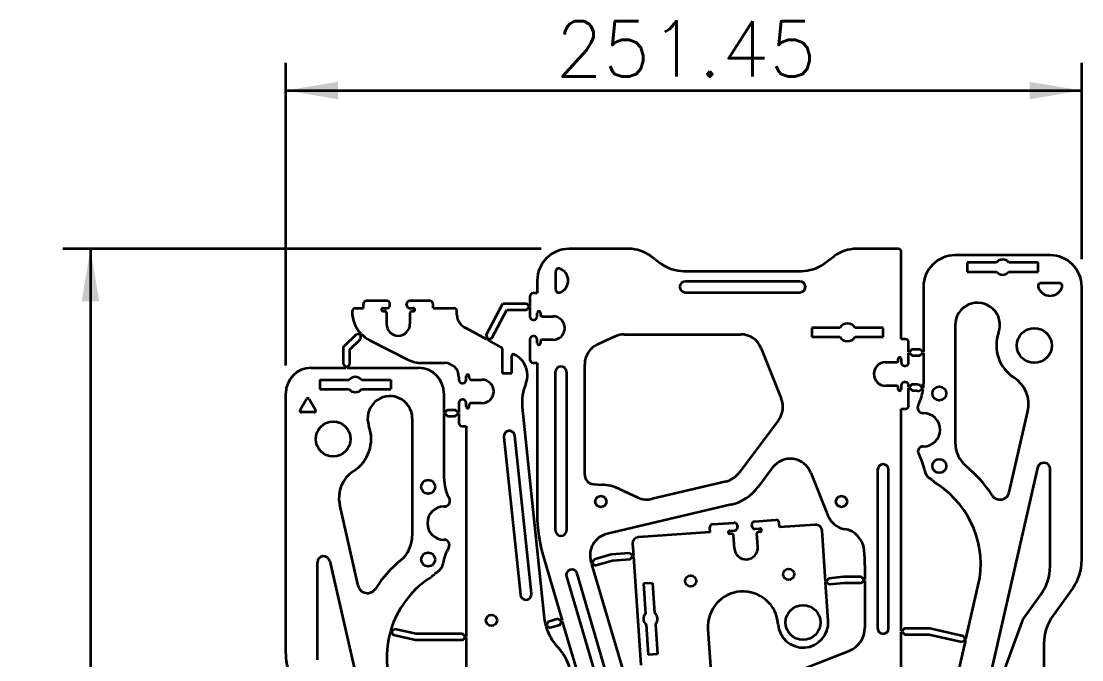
# Model space of a CAD drawing. Header units: millimetres. Extents: x 0 to 415, y 0 to 292.
# Drawn here: x 195.4 to 262.4, y 203.8 to 244.1 of the extents above; entities that cross this region are included whole.
import ezdxf
from ezdxf.enums import TextEntityAlignment as Align

# ---------------------------------------------------------------- set-up
doc = ezdxf.new("R2010")
doc.units = ezdxf.units.MM
doc.styles.add('SEACAD_txt_shx', font='txt.shx', dxfattribs={"width": 0.75})
doc.dimstyles.new('SLDDIMSTYLE0', dxfattribs={"dimtxt": 3.5, "dimasz": 3.302, "dimexe": 1.75, "dimexo": 1.75, "dimgap": 0.875, "dimtad": 1, "dimlfac": 5, "dimzin": 12, "dimdsep": 46, "dimtxsty": 'SEACAD_txt_shx', "dimblk1": '_SE_FILLED', "dimblk2": '_SE_FILLED', "dimsah": 1, "dimcen": 1.75, "dimadec": 0, "dimazin": 0, "dimtfac": 1, "dimtofl": 0, "dimtmove": 0, "dimatfit": 3, "dimfxl": 1, "dimtolj": 1, "dimtzin": 12, "dimarcsym": 0})

# ---------------------------------------------------------------- blocks, each defined once
blk = doc.blocks.new('DMBLK5')
at = {"linetype": 'Continuous', "lineweight": 35}
for points in [[(215.363, 240.264), (212.061, 239.713), (215.363, 239.163)], [(259.049, 240.264), (259.049, 239.163), (262.351, 239.713)]]:
    blk.add_hatch(color=7, dxfattribs=at).paths.add_polyline_path(points)
at = {"color": 7, "linetype": 'Continuous', "lineweight": 35}
for p, q in [((212.061, 222.342), (212.061, 241.463)), ((262.351, 229.063), (262.351, 241.463)), ((212.061, 239.713), (262.351, 239.713))]:
    blk.add_line(p, q, dxfattribs=at)
at = {"color": 7, "linetype": 'Continuous', "lineweight": 35, "style": 'SEACAD_txt_shx'}
blk.add_text('251.45', height=3.5, dxfattribs=at).set_placement((229.104, 244.088), align=Align.TOP_LEFT)
blk = doc.blocks.new('_SE_FILLED')
at = {"color": 0}
blk.add_line((0, 0), (-1, 0), dxfattribs=at)
blk.add_solid([(0, 0), (-1, -0.1665), (-1, 0.1665), (0, 0)], dxfattribs=at)
blk = doc.blocks.new('DMBLK6')
at = {"linetype": 'Continuous', "lineweight": 35}
for points in [[(199.18, 226.411), (200.28, 226.411), (199.73, 229.713)], [(199.18, 153.015), (199.73, 149.713), (200.28, 153.015)]]:
    blk.add_hatch(color=7, dxfattribs=at).paths.add_polyline_path(points)
at = {"color": 7, "linetype": 'Continuous', "lineweight": 35}
for p, q in [((228.201, 229.713), (197.98, 229.713)), ((199.73, 229.713), (199.73, 149.713)), ((221.911, 149.713), (197.98, 149.713))]:
    blk.add_line(p, q, dxfattribs=at)
at = {"color": 7, "linetype": 'Continuous', "lineweight": 35, "style": 'SEACAD_txt_shx'}
blk.add_text('400', height=3.5, rotation=90, dxfattribs=at).set_placement((195.355, 185.371), align=Align.TOP_LEFT)

msp = doc.modelspace()

# ---------------------------------------------------------------- linework, layer by layer
at = {"color": 7, "linetype": 'Continuous', "lineweight": 35}
for p, q in [((233.7298, 229.7132), (229.9514, 229.7132)), ((235.1493, 229.2484), (235.7906, 228.778)), ((246.0579, 228.778), (246.6992, 229.2484)), ((250.7514, 229.7132), (248.1187, 229.7132)), ((250.9514, 224.0132), (250.9514, 229.5132)), ((260.3514, 229.3132), (254.3514, 229.3132)), ((256.9689, 228.8532), (255.1014, 228.8532)), ((255.1014, 228.8532), (255.1014, 228.2732)), ((259.6014, 228.8532), (257.7338, 228.8532)), ((259.6014, 228.2732), (259.6014, 228.8532)), ((229.1116, 228.2789), (229.1116, 227.1475)), ((237.2101, 228.3132), (244.6384, 228.3132)), ((255.1014, 228.2732), (256.9689, 228.2732)), ((257.7338, 228.2732), (259.6014, 228.2732)), ((227.9514, 227.7132), (227.9514, 226.9132)), ((244.5409, 227.6632), (237.3076, 227.6632)), ((252.3514, 227.3132), (252.3514, 223.2031)), ((260.917, 227.556), (259.7857, 227.556)), ((262.3513, 210.0498), (262.3513, 227.3132)), ((227.4914, 226.7132), (227.4914, 226.1032)), ((227.9514, 226.9132), (227.6914, 226.9132)), ((237.3076, 226.9632), (244.5409, 226.9632)), ((216.4613, 225.9712), (216.9713, 225.9712)), ((216.9713, 225.9712), (216.9713, 226.2312)), ((218.4513, 226.4312), (217.1713, 226.4312)), ((218.2213, 225.9712), (218.4513, 225.9712)), ((218.6513, 226.1712), (218.6513, 226.2312)), ((219.6913, 226.1712), (219.6913, 226.2312)), ((221.1713, 226.4312), (219.8913, 226.4312)), ((219.8913, 225.9712), (220.1213, 225.9712)), ((221.3713, 225.9712), (221.3713, 226.2312)), ((221.3713, 225.9712), (222.6813, 225.9712)), ((224.7305, 224.264), (225.7849, 226.2732)), ((225.0847, 224.0781), (226.0267, 225.8732)), ((225.7849, 226.2732), (227.2681, 226.2732)), ((226.0267, 225.8732), (227.2681, 225.8732)), ((227.4381, 226.1032), (227.2681, 226.2732)), ((227.2681, 225.8732), (227.4381, 226.0432)), ((227.4914, 226.1032), (227.4381, 226.1032)), ((227.4914, 226.0432), (227.4381, 226.0432)), ((227.4914, 226.0432), (227.4914, 225.4332)), ((216.2613, 225.7712), (216.2613, 225.7388)), ((218.2113, 225.7712), (218.3313, 225.7712)), ((218.4313, 225.6712), (218.4313, 224.9712)), ((219.9113, 225.6712), (219.9113, 224.9712)), ((220.0113, 225.7712), (220.1313, 225.7712)), ((222.8813, 225.5544), (222.8813, 225.7712)), ((227.6914, 225.2332), (227.7514, 225.2332)), ((227.9514, 225.4332), (227.9514, 225.6632)), ((228.1514, 225.6732), (228.1514, 225.5532)), ((228.2514, 225.4532), (228.9514, 225.4532)), ((224.7779, 223.9884), (223.4613, 224.7132)), ((247.0723, 224.7352), (245.3014, 224.7352)), ((245.3014, 224.7352), (245.3014, 224.1552)), ((249.8014, 224.7352), (248.0304, 224.7352)), ((249.8014, 224.1552), (249.8014, 224.7352)), ((254.3514, 224.9005), (254.3514, 217.5033)), ((215.7074, 223.5336), (216.5254, 224.3211)), ((216.1074, 223.3635), (216.8028, 224.0329)), ((216.7658, 224.3165), (216.5254, 224.3211)), ((216.7658, 224.3165), (216.766, 224.3163)), ((216.812, 224.3606), (216.766, 224.3163)), ((216.8028, 224.0329), (216.8074, 224.2728)), ((216.854, 224.3177), (216.8074, 224.2728)), ((217.3533, 223.9568), (219.7587, 222.7312)), ((224.7305, 224.264), (224.802, 224.0344)), ((224.803, 224.034), (224.7779, 223.9884)), ((224.803, 224.034), (224.802, 224.0344)), ((224.8566, 224.007), (224.8305, 223.9595)), ((225.6955, 223.4833), (224.8305, 223.9595)), ((224.8566, 224.007), (225.0847, 224.0781)), ((227.4914, 223.9932), (227.4914, 222.7132)), ((227.7514, 224.1932), (227.6914, 224.1932)), ((227.9514, 223.7632), (227.9514, 223.9932)), ((228.1514, 223.8732), (228.1514, 223.7532)), ((228.9514, 223.9732), (228.2514, 223.9732)), ((231.7787, 223.6965), (232.8814, 224.1908)), ((233.454, 224.3132), (240.8064, 224.3132)), ((245.3014, 224.1552), (247.0723, 224.1552)), ((248.0304, 224.1552), (249.8014, 224.1552)), ((251.2113, 224.0132), (250.9514, 224.0132)), ((251.4114, 223.2031), (251.4114, 223.8132)), ((215.7074, 222.4156), (215.7074, 223.5336)), ((216.1074, 222.4156), (216.1074, 223.3635)), ((225.7472, 223.3957), (225.7472, 221.8548)), ((242.1069, 223.4318), (243.3716, 220.26)), ((251.4114, 223.2031), (251.4646, 223.2031)), ((251.4114, 223.1431), (251.4646, 223.1431)), ((251.4114, 222.5332), (251.4114, 223.1431)), ((251.6346, 223.3731), (251.4646, 223.2031)), ((251.4646, 223.1431), (251.6346, 222.9731)), ((251.6346, 223.3731), (252.1309, 223.3731)), ((252.3009, 223.2031), (252.1309, 223.3731)), ((252.1309, 222.9731), (252.3009, 223.1431)), ((252.3009, 223.2031), (252.3514, 223.2031)), ((252.3009, 223.1431), (252.3514, 223.1431)), ((252.3514, 223.1431), (252.3514, 221.1876)), ((220.6667, 222.5132), (222.1013, 222.5132)), ((226.3372, 221.8548), (226.3372, 222.9608)), ((226.6124, 222.9785), (226.4855, 223.0484)), ((227.6914, 222.5132), (227.9514, 222.5132)), ((227.9514, 222.5132), (227.9514, 213.0116)), ((249.9514, 222.5532), (250.6514, 222.5532)), ((250.7514, 222.6532), (250.7514, 222.7732)), ((250.9514, 222.7632), (250.9514, 222.5332)), ((251.6346, 222.9731), (252.1309, 222.9731)), ((213.6613, 222.1923), (215.8774, 222.1923)), ((215.7074, 222.4156), (215.8774, 222.2456)), ((215.8774, 222.2456), (215.8774, 222.1923)), ((215.9374, 222.2456), (216.1074, 222.4156)), ((215.9374, 222.2456), (215.9374, 222.1923)), ((215.9374, 222.1923), (220.4613, 222.1923)), ((225.7472, 221.8548), (226.3372, 221.8548)), ((229.1014, 211.9383), (229.1014, 221.9444)), ((229.8014, 221.9444), (229.8014, 211.9383)), ((230.9514, 215.4492), (230.9514, 222.419)), ((251.1514, 222.3332), (251.2113, 222.3332)), ((214.2113, 221.4363), (214.2113, 220.8563)), ((214.2113, 221.4363), (216.0788, 221.4363)), ((216.8438, 221.4363), (218.7113, 221.4363)), ((218.7113, 221.4363), (218.7113, 220.8563)), ((223.0013, 221.6132), (223.0013, 221.4332)), ((223.2013, 221.2332), (223.2613, 221.2332)), ((223.4613, 221.4332), (223.4613, 221.6632)), ((223.6613, 221.5532), (223.6613, 221.6732)), ((223.7613, 221.4532), (224.4613, 221.4532)), ((250.9514, 221.0932), (250.9514, 220.8632)), ((251.2113, 221.2932), (251.1514, 221.2932)), ((251.4114, 220.9974), (251.4114, 221.0932)), ((251.6304, 221.1674), (251.4604, 220.9974)), ((251.6304, 221.1674), (251.9574, 221.1674)), ((251.9574, 221.1674), (252.1476, 221.1268)), ((252.2777, 220.926), (252.1476, 221.1268)), ((212.0613, 204.1489), (212.0613, 220.5923)), ((214.2113, 220.8563), (216.0788, 220.8563)), ((216.8438, 220.8563), (218.7113, 220.8563)), ((222.0613, 220.5923), (222.0613, 219.3832)), ((250.6514, 221.0732), (249.9514, 221.0732)), ((250.7514, 220.8532), (250.7514, 220.9732)), ((251.4604, 220.9974), (251.4114, 220.9974)), ((251.4604, 220.9374), (251.4114, 220.9374)), ((251.4114, 219.8132), (251.4114, 220.9374)), ((251.4604, 220.9374), (251.6304, 220.7674)), ((251.6304, 220.7674), (251.9151, 220.7674)), ((251.9151, 220.7674), (252.064, 220.7356)), ((252.064, 220.7356), (252.2658, 220.8663)), ((252.266, 220.8671), (252.2658, 220.8663)), ((252.3313, 220.8532), (252.266, 220.8671)), ((252.3379, 220.9132), (252.2777, 220.926)), ((212.9747, 219.5437), (213.3747, 220.2365)), ((213.5479, 220.2365), (213.9479, 219.5437)), ((223.0013, 219.9932), (223.0013, 219.3832)), ((223.2613, 220.1932), (223.2013, 220.1932)), ((223.4613, 219.7632), (223.4613, 219.9932)), ((223.6613, 219.7532), (223.6613, 219.8732)), ((224.4613, 219.9732), (223.7613, 219.9732)), ((213.8613, 219.3937), (213.0613, 219.3937)), ((222.1145, 219.3832), (222.0613, 219.3832)), ((222.1145, 219.3232), (222.0613, 219.3232)), ((222.0613, 219.3232), (222.0613, 215.2667)), ((222.2845, 219.5532), (222.1145, 219.3832)), ((222.1145, 219.3232), (222.2845, 219.1532)), ((222.2845, 219.5532), (222.7781, 219.5532)), ((222.2845, 219.1532), (222.7781, 219.1532)), ((222.9481, 219.3832), (222.7781, 219.5532)), ((222.7781, 219.1532), (222.9481, 219.3232)), ((223.0013, 219.3832), (222.9481, 219.3832)), ((223.0013, 219.3232), (222.9481, 219.3232)), ((223.0013, 219.3232), (223.0013, 218.7132)), ((227.0057, 219.7265), (228.397, 206.3848)), ((250.9514, 219.6132), (251.2113, 219.6132)), ((250.9514, 205.5899), (250.9514, 219.6132)), ((252.3514, 219.3432), (252.329, 219.3432)), ((257.7714, 214.3448), (258.9388, 219.4551)), ((220.0613, 218.9995), (220.0613, 211.6024)), ((223.2013, 218.5132), (223.4613, 218.5132)), ((223.4613, 218.5132), (223.4613, 205.2361)), ((243.1917, 218.9022), (240.6861, 215.557)), ((225.8458, 217.8331), (226.8847, 207.8706)), ((227.581, 207.9432), (226.542, 217.9057)), ((252.3302, 217.2432), (252.3514, 217.2432)), ((242.8171, 215.8999), (241.9085, 214.6868)), ((249.4514, 215.7598), (249.4514, 205.7598)), ((250.1514, 205.7598), (250.1514, 215.7598)), ((259.5614, 215.8943), (256.67, 203.2377)), ((260.3514, 209.668), (260.3514, 215.8053)), ((245.238, 215.5792), (246.312, 212.8858)), ((231.5206, 214.85), (232.0327, 214.8236)), ((233.1289, 214.5547), (234.2983, 214.0187)), ((239.8871, 215.0337), (235.2031, 213.9288)), ((216.6413, 208.4439), (215.4747, 213.5506)), ((222.0837, 213.4423), (222.0613, 213.4423)), ((240.1961, 213.5655), (232.3659, 211.7183)), ((239.0371, 212.3247), (240.3839, 212.4177)), ((241.6808, 212.5073), (243.0276, 212.6003)), ((243.2602, 212.1353), (243.2409, 212.4146)), ((238.8707, 211.832), (234.3454, 211.5194)), ((238.8707, 211.832), (238.8514, 212.1114)), ((240.1177, 211.9182), (240.417, 211.9388)), ((240.2412, 211.7262), (240.1215, 211.718)), ((240.5972, 212.232), (240.6027, 212.1522)), ((241.4951, 212.294), (241.5006, 212.2142)), ((241.7139, 212.0284), (242.0132, 212.0491)), ((241.8822, 210.8973), (241.8243, 211.7354)), ((242.0369, 211.8503), (241.9172, 211.842)), ((245.5188, 212.2913), (243.2602, 212.1353)), ((246.1666, 208.7176), (245.9454, 211.9198)), ((222.0613, 211.3423), (222.0825, 211.3423)), ((233.974, 211.0928), (234.0254, 210.3477)), ((240.4058, 210.7954), (240.3479, 211.6334)), ((232.6299, 210.4201), (231.5429, 210.1002)), ((233.784, 210.5012), (232.6299, 210.4201)), ((233.9655, 210.3436), (233.784, 210.5012)), ((214.0613, 203.7671), (214.0613, 209.9043)), ((214.8512, 209.9934), (217.7426, 197.3368)), ((228.3589, 210.1858), (229.5197, 206.2456)), ((231.3444, 209.96), (231.3702, 209.8724)), ((231.4279, 209.8894), (231.3702, 209.8724)), ((231.4447, 209.8318), (231.3872, 209.8148)), ((231.3872, 209.8148), (233.5674, 202.4138)), ((231.5429, 210.1002), (231.4279, 209.8894)), ((231.4448, 209.8316), (231.4447, 209.8318)), ((231.4448, 209.8316), (231.6558, 209.7165)), ((232.7012, 210.0241), (231.6558, 209.7165)), ((233.8121, 210.1022), (232.7012, 210.0241)), ((233.8121, 210.1022), (233.9697, 210.2837)), ((234.0254, 210.3477), (233.9655, 210.3436)), ((234.0296, 210.2879), (233.9697, 210.2837)), ((233.9697, 210.2837), (233.9697, 210.2837)), ((234.0296, 210.2879), (234.5032, 203.4311)), ((248.6514, 209.7462), (248.6514, 208.834)), ((233.0112, 200.5867), (230.468, 209.2199)), ((221.0732, 208.8688), (221.273, 209.0076)), ((229.7965, 209.022), (232.3397, 200.3889)), ((235.2378, 208.614), (234.6592, 208.574)), ((234.6592, 208.574), (234.7905, 206.6726)), ((235.2378, 208.614), (235.3691, 206.7126)), ((246.2255, 208.7236), (246.1666, 208.7176)), ((246.2315, 208.6639), (246.1708, 208.6577)), ((246.3383, 206.2334), (246.1708, 208.6577)), ((246.3771, 208.9099), (246.2255, 208.7236)), ((246.2315, 208.6637), (246.2315, 208.6639)), ((246.2315, 208.6637), (246.4179, 208.5119)), ((247.2968, 209.004), (246.3771, 208.9099)), ((247.3172, 208.604), (246.4179, 208.5119)), ((248.4214, 209.004), (247.2968, 209.004)), ((248.4214, 208.604), (247.3172, 208.604)), ((248.5914, 208.834), (248.4214, 209.004)), ((248.4214, 208.604), (248.5914, 208.774)), ((248.6514, 208.834), (248.5914, 208.834)), ((248.6514, 208.774), (248.5914, 208.774)), ((248.6514, 208.774), (248.6514, 205.7897)), ((255.0369, 205.0692), (255.8143, 208.472)), ((258.6424, 206.3267), (259.786, 207.9151)), ((261.786, 208.297), (260.5267, 206.5478)), ((218.9668, 205.7098), (218.77, 205.5862)), ((220.2969, 205.4061), (218.9668, 205.7098)), ((228.5371, 205.9561), (228.478, 205.9387)), ((228.553, 205.8982), (228.4937, 205.8808)), ((228.6511, 206.1659), (228.5371, 205.9561)), ((228.5533, 205.8972), (228.553, 205.8982)), ((228.5533, 205.8972), (228.7645, 205.7824)), ((229.2573, 206.3452), (228.6511, 206.1659)), ((229.3708, 205.9617), (228.7645, 205.7824)), ((229.4685, 206.2305), (229.2573, 206.3452)), ((229.3708, 205.9617), (229.4856, 206.1729)), ((229.5197, 206.2456), (229.4685, 206.2305)), ((229.5366, 206.188), (229.4856, 206.173)), ((229.4856, 206.173), (229.4856, 206.1729)), ((229.5366, 206.188), (231.6678, 198.9534)), ((234.838, 205.9861), (234.9693, 204.0847)), ((235.4166, 206.0261), (235.5479, 204.1247)), ((238.7364, 205.7082), (238.9418, 202.7353)), ((251.1814, 205.7599), (251.0114, 205.5899)), ((251.1814, 205.7599), (252.7557, 205.7599)), ((252.7557, 205.7599), (254.8535, 205.285)), ((257.4359, 203.0118), (258.6424, 206.3267)), ((218.7511, 205.529), (218.6747, 205.5467)), ((218.77, 205.5862), (218.6914, 205.6044)), ((218.7499, 205.5235), (218.7511, 205.529)), ((218.7499, 205.5235), (218.8778, 205.3199)), ((220.2518, 205.0061), (218.8778, 205.3199)), ((223.2313, 205.4061), (220.2969, 205.4061)), ((223.4013, 205.2361), (223.2313, 205.4061)), ((223.2313, 205.0061), (223.4013, 205.1761)), ((223.4613, 205.2361), (223.4013, 205.2361)), ((223.4613, 205.1761), (223.4013, 205.1761)), ((223.4613, 205.1761), (223.4613, 198.6454)), ((250.9514, 205.5899), (251.0114, 205.5899)), ((250.9514, 205.5299), (251.0114, 205.5299)), ((250.9514, 196.617), (250.9514, 205.5299)), ((251.0114, 205.5299), (251.1814, 205.3599)), ((251.1814, 205.3599), (252.711, 205.3599)), ((252.711, 205.3599), (254.7652, 204.8949)), ((253.0526, 196.3831), (255.0236, 205.0107)), ((254.7652, 204.8949), (254.9685, 205.0231)), ((254.9817, 205.0818), (254.8535, 205.285)), ((254.9685, 205.0232), (255.0236, 205.0107)), ((254.9685, 205.0232), (254.9685, 205.0231)), ((254.9817, 205.0818), (255.0369, 205.0692)), ((223.2313, 205.0061), (220.2518, 205.0061)), ((229.0713, 204.7812), (229.4162, 204.3653)), ((259.9614, 204.795), (259.9614, 181.8314)), ((235.5479, 204.1247), (234.9693, 204.0847)), ((235.9313, 199.7633), (247.6504, 204.3259))]:
    msp.add_line(p, q, dxfattribs=at)
for centre, radius in [((259.3514, 223.6085), 1.1), ((253.3514, 220.5845), 0.44), ((215.0613, 217.7076), 1.1), ((253.3514, 216.0019), 0.44), ((221.0613, 214.6836), 0.44), ((231.9718, 213.7598), 0.35), ((247.1718, 213.7598), 0.35), ((221.0613, 210.101), 0.44), ((237.6448, 208.7402), 0.35), ((243.8301, 209.1675), 0.35), ((244.7421, 206.1231), 1.1), ((225.0613, 206.2532), 0.35)]:
    msp.add_circle(centre, radius, dxfattribs=at)
for centre, radius, start, end in [((229.9514, 227.7132), 2, 90, 180), ((233.7298, 227.3132), 2.4, 53.738827, 90), ((248.1187, 227.3132), 2.4, 90, 126.261173), ((250.7514, 229.5132), 0.2, 0, 90), ((254.3514, 227.3132), 2, 90, 180), ((260.3514, 227.3132), 2, 0, 90), ((229.3116, 228.2789), 0.2, 70.528779, 180), ((229.1116, 227.7132), 0.8, 289.471221, 70.528779), ((237.2101, 230.7132), 2.4, 233.738827, 270), ((244.6384, 230.7132), 2.4, 270, 306.261173), ((257.3514, 228.5632), 0.48, 37.1689, 142.8311), ((257.3514, 228.5632), 0.48, 217.1689, 322.8311), ((229.3116, 227.1475), 0.2, 180, 289.471221), ((237.3076, 227.3132), 0.35, 90, 270), ((244.5409, 227.3132), 0.35, 270, 90), ((259.7857, 227.356), 0.2, 90, 199.471221), ((260.3514, 227.556), 0.8, 199.471221, 340.528779), ((260.917, 227.356), 0.2, 340.528779, 90), ((227.6914, 226.7132), 0.2, 90, 180), ((216.4613, 225.7712), 0.2, 90, 180), ((217.1713, 226.2312), 0.2, 90, 180), ((218.2113, 225.8712), 0.1, 115.196, 270), ((218.2213, 225.8212), 0.15, 90, 110.516519), ((218.4513, 226.2312), 0.2, 0, 90), ((218.4513, 226.1712), 0.2, 270, 0), ((219.8913, 226.2312), 0.2, 90, 180), ((219.8913, 226.1712), 0.2, 180, 270), ((220.1213, 225.8212), 0.15, 69.483481, 90), ((220.1313, 225.8712), 0.1, 270, 64.804), ((221.1713, 226.2312), 0.2, 0, 90), ((222.6813, 225.7712), 0.2, 0, 90), ((255.7659, 224.9005), 1.4145, 340.184196, 180), ((218.2613, 225.7388), 2, 180, 223.561271), ((218.3313, 225.6712), 0.1, 0, 90), ((220.0113, 225.6712), 0.1, 90, 180), ((223.7813, 225.5544), 0.9, 180, 249.172503), ((227.6914, 225.4332), 0.2, 180, 270), ((227.7514, 225.4332), 0.2, 270, 360), ((228.1014, 225.6632), 0.15, 159.483481, 180), ((228.0514, 225.6732), 0.1, 0, 154.804), ((228.2514, 225.5532), 0.1, 180, 270), ((228.9514, 224.7132), 0.74, 270, 90), ((219.1713, 224.9712), 0.74, 180, 0), ((247.5514, 224.4452), 0.56, 31.188622, 148.811378), ((218.2613, 225.7388), 2, 225.280277, 243), ((227.6914, 223.9932), 0.2, 90, 180), ((227.7514, 223.9932), 0.2, 0, 90), ((228.2514, 223.8732), 0.1, 90, 180), ((233.454, 222.9132), 1.4, 90, 114.142868), ((240.8064, 222.9132), 1.4, 21.739369, 90), ((247.5514, 224.4452), 0.56, 211.188622, 328.811378), ((251.2114, 223.8132), 0.2, 0, 90), ((259.3514, 223.6085), 2.3966, 160.184196, 237.498876), ((225.6472, 223.3957), 0.1, 0, 61.167199), ((228.1014, 223.7632), 0.15, 180, 200.516519), ((228.0514, 223.7532), 0.1, 205.196, 360), ((232.3514, 222.419), 1.4, 114.142868, 180), ((220.6667, 224.5132), 2, 243, 270), ((222.1013, 221.6132), 0.9, 0, 90), ((226.4372, 222.9608), 0.1, 61.167199, 180), ((225.9372, 221.7521), 1.4, 337.067236, 61.167199), ((227.6914, 222.7132), 0.2, 180, 270), ((249.9514, 221.8132), 0.74, 90, 270), ((250.6514, 222.6532), 0.1, 270, 0), ((250.8514, 222.7732), 0.1, 25.196, 180), ((250.8014, 222.7632), 0.15, 0, 20.516519), ((251.1514, 222.5332), 0.2, 180, 270), ((251.2114, 222.5332), 0.2, 270, 0), ((213.6613, 220.5923), 1.6, 90, 180), ((220.4613, 220.5923), 1.6, 0, 90), ((223.5613, 221.6732), 0.1, 0, 154.804), ((229.4514, 221.9444), 0.35, 0, 180), ((216.4613, 221.1463), 0.48, 37.1689, 142.8311), ((223.2013, 221.4332), 0.2, 180, 270), ((223.2613, 221.4332), 0.2, 270, 360), ((223.6113, 221.6632), 0.15, 159.483481, 180), ((223.7613, 221.5532), 0.1, 180, 270), ((224.4613, 220.7132), 0.74, 270, 90), ((229.9895, 220.0376), 3, 157.067236, 185.953573), ((251.1514, 221.0932), 0.2, 90, 180), ((251.2114, 221.0932), 0.2, 0, 90), ((249.5514, 221.1876), 2.8, 354.375043, 360), ((256.989, 219.9005), 2, 347.131925, 57.498876), ((216.4613, 221.1463), 0.48, 217.1689, 322.8311), ((250.6514, 220.9732), 0.1, 0, 90), ((250.8514, 220.8532), 0.1, 180, 334.804), ((250.8014, 220.8632), 0.15, 339.483481, 360), ((249.5514, 221.1876), 2.8, 331.764262, 353.141004), ((213.4613, 220.1865), 0.1, 30, 150), ((218.6485, 218.9995), 1.4128, 0, 199.806876), ((223.2013, 219.9932), 0.2, 90, 180), ((223.2613, 219.9932), 0.2, 0, 90), ((223.6113, 219.7632), 0.15, 180, 200.516519), ((223.5613, 219.7532), 0.1, 205.196, 0), ((223.7613, 219.8732), 0.1, 90, 180), ((242.0712, 219.7415), 1.4, 323.166412, 21.739369), ((251.2114, 219.8132), 0.2, 270, 0), ((252.329, 219.696), 0.3528, 151.764262, 270), ((213.0613, 219.4937), 0.1, 150, 270), ((213.8613, 219.4937), 0.1, 270, 30), ((252.3514, 218.2932), 1.05, 270, 90), ((215.0613, 217.7076), 2.4, 302.485323, 19.806876), ((223.2013, 218.7132), 0.2, 180, 270), ((226.1939, 217.8694), 0.35, 5.953573, 185.953573), ((252.3301, 216.9166), 0.3266, 90, 210.098082), ((256.3514, 217.5033), 2, 180, 230.309631), ((243.9376, 215.0606), 1.4, 21.739369, 143.166412), ((249.4521, 215.2484), 3, 9.616577, 30.098082), ((249.8014, 215.7598), 0.35, 0, 180), ((253.1987, 215.8832), 0.8, 189.616577, 236.653358), ((249.965, 209.8082), 8, 32.891206, 50.309631), ((259.9514, 215.8053), 0.4, 0, 167.131925), ((217.4245, 213.9961), 2, 122.485323, 192.868075), ((224.8613, 215.2667), 2.8, 180, 209.477957), ((231.5514, 215.4492), 0.6, 180, 267.059128), ((239.5656, 216.3963), 1.4, 283.273719, 323.166412), ((250.6701, 212.0406), 3.8, 53.774725, 56.653358), ((254.3514, 216.4985), 2, 224.125073, 236.749666), ((231.8788, 211.8276), 3, 65.37398, 87.059128), ((239.5073, 216.4853), 3, 283.273719, 323.166412), ((249.965, 209.8082), 6, 347.131925, 56.749666), ((222.0837, 213.7951), 0.3528, 270, 15.408616), ((234.8817, 215.2913), 1.4, 245.37398, 283.273719), ((257.1864, 214.4784), 0.6, 212.891206, 347.131925), ((222.0613, 212.3923), 1.05, 90, 270), ((237.9514, 213.0116), 10, 180, 196.414255), ((240.3977, 212.2182), 0.2, 3.951857, 93.951857), ((241.6946, 212.3078), 0.2, 93.951857, 183.951857), ((243.0414, 212.4008), 0.2, 3.951857, 93.951857), ((247.6125, 213.4043), 1.4, 201.739369, 260.432691), ((229.4514, 211.9383), 0.35, 180, 0), ((232.6873, 210.3557), 1.4, 103.273719, 196.414255), ((239.0509, 212.1251), 0.2, 93.951857, 183.951857), ((240.1146, 211.8177), 0.1, 119.147857, 273.951857), ((240.128, 211.7685), 0.15, 93.951857, 114.468376), ((240.2481, 211.6265), 0.1, 3.951857, 93.951857), ((240.4032, 212.1384), 0.2, 273.951857, 3.951857), ((241.7001, 212.228), 0.2, 183.951857, 273.951857), ((241.9241, 211.7422), 0.1, 93.951857, 183.951857), ((242.0235, 211.8995), 0.15, 73.435338, 93.951857), ((242.03, 211.95), 0.1, 273.951857, 68.755857), ((245.5464, 211.8922), 0.4, 3.951857, 93.951857), ((247.1345, 210.5687), 1.4756, 5.73917, 80.432691), ((218.0613, 211.6024), 2, 309.690369, 0), ((222.0825, 211.0157), 0.3266, 329.901918, 90), ((234.373, 211.1204), 0.4, 93.951857, 183.951857), ((224.9606, 209.3475), 3, 149.901918, 170.383423), ((241.144, 210.8464), 0.74, 183.951857, 3.951857), ((238.9514, 209.7462), 9.7, 0, 5.73917), ((214.4613, 209.9043), 0.4, 12.868075, 180), ((224.4477, 203.9073), 8, 129.690369, 147.108794), ((221.2139, 209.9823), 0.8, 303.346642, 350.383423), ((259.3514, 210.0498), 3, 324.248331, 360), ((223.7434, 206.1202), 3.8, 128.141662, 130.549472), ((220.0613, 210.5979), 2, 311.880567, 315.830777), ((223.7426, 206.1397), 3.8, 123.346642, 126.24534), ((230.1322, 209.1209), 0.35, 16.414255, 196.414255), ((257.3514, 209.668), 3, 324.248331, 0), ((217.2262, 208.5775), 0.6, 192.868075, 327.108794), ((224.4462, 203.9067), 6, 124.206504, 163.563403), ((227.2328, 207.9069), 0.35, 185.953573, 5.953573), ((240.9511, 205.8612), 2.22, 3.951857, 183.951857), ((231.3808, 206.696), 3, 185.953573, 194.621756), ((235.1036, 206.3494), 0.45, 134.075892, 233.827822), ((235.1036, 206.3494), 0.45, 314.075892, 53.827822), ((262.9614, 204.795), 3, 144.248331, 180), ((231.3808, 206.696), 3, 195.76795, 219.662049), ((244.752, 206.1238), 1.59, 183.951857, 3.951857), ((247.0805, 205.7897), 1.5708, 291.272524, 0), ((249.8014, 205.7598), 0.35, 180, 0), ((224.4462, 203.9067), 6, 164.137198, 192.855504), ((227.1067, 202.4505), 3, 15.992583, 39.662049), ((215.0613, 204.1489), 3, 180, 215.751669)]:
    msp.add_arc(centre, radius, start, end, dxfattribs=at)

# ---------------------------------------------------------------- dimensions: what is measured, and where the dimension line sits
dim = msp.add_linear_dim(base=(262.3514, 239.7132), p1=(212.0613, 220.5923), p2=(262.3514, 227.3132), text='\\A1;<>', dimstyle='SLDDIMSTYLE0', dxfattribs=at)
dim.commit()
dim.dimension.update_dxf_attribs({"geometry": 'DMBLK5', "text_midpoint": (237.2063, 239.7132), "dimtype": 160})
dim = msp.add_linear_dim(base=(199.7301, 149.7132), p1=(229.9514, 229.7132), p2=(223.6613, 149.7132), angle=90, text='\\A1;<>', dimstyle='SLDDIMSTYLE0', dxfattribs=at)
dim.commit()
dim.dimension.update_dxf_attribs({"geometry": 'DMBLK6', "text_midpoint": (199.7301, 189.7132), "dimtype": 160})

doc.saveas('drawing.dxf')
